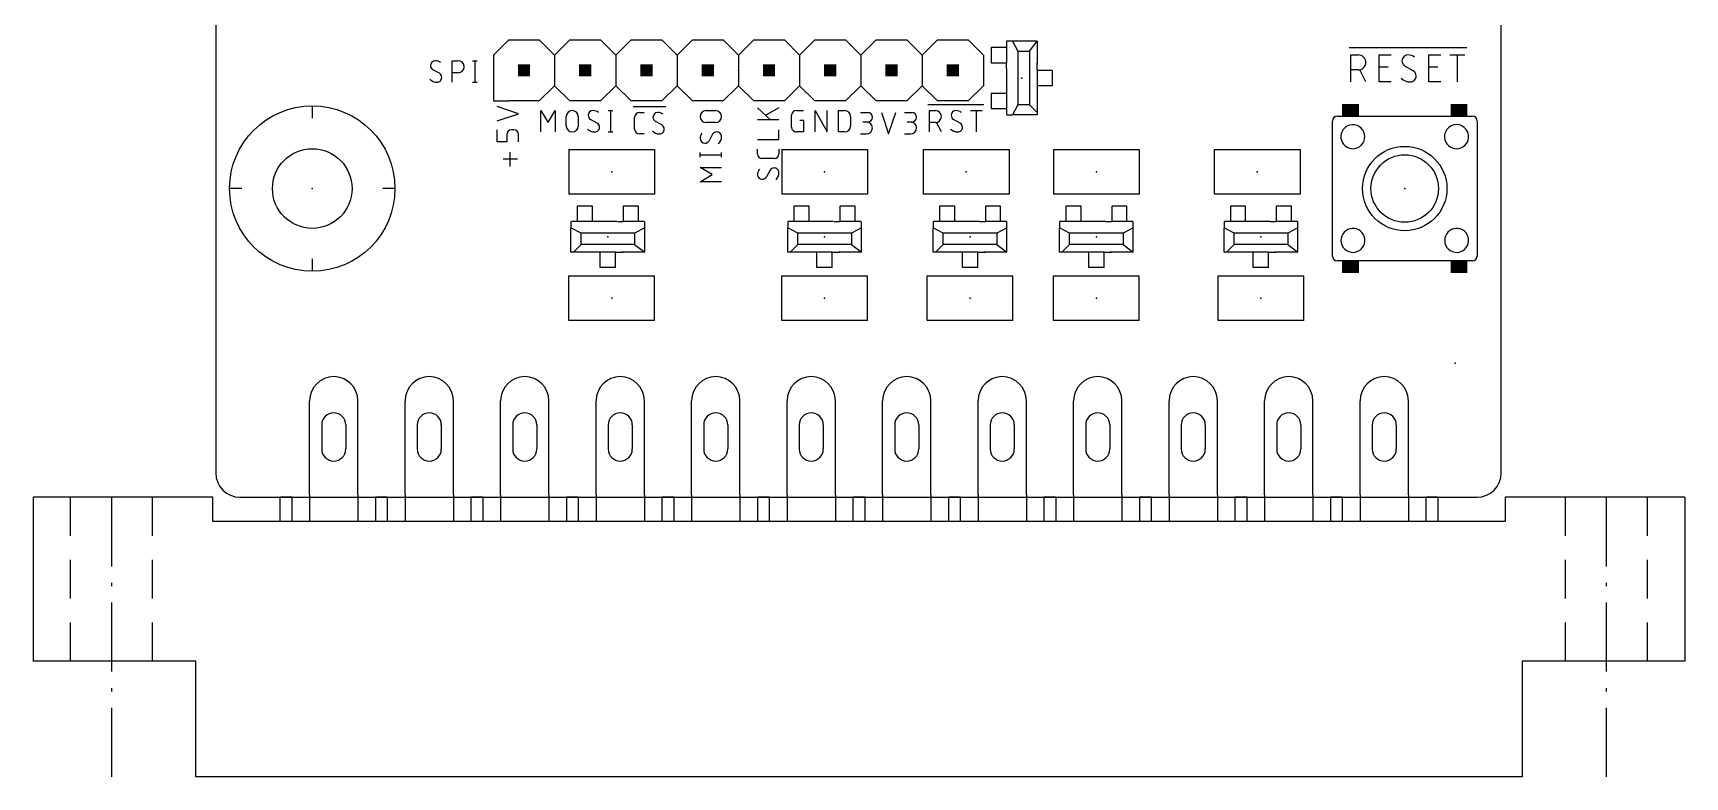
# Model space of a CAD drawing. Extents: x -8.3 to 60.9, y -11.6 to 73.3.
# Drawn here: x -7.6 to 60.9, y -11.6 to 19.2 of the extents above; entities that cross this region are included whole.
import ezdxf

# ---------------------------------------------------------------- set-up
doc = ezdxf.new("R2010")
doc.units = 0
for name, color, linetype in [('20', 30, 'CONTINUOUS'), ('21', 253, 'CONTINUOUS'), ('23', 7, 'CONTINUOUS'), ('51', 253, 'CONTINUOUS')]:
    doc.layers.add(name, color=color, linetype=linetype)

# ---------------------------------------------------------------- blocks, each defined once
blk = doc.blocks.new('RECT')
blk.add_solid([(-0.5, -0.5), (0.5, -0.5), (-0.5, 0.5), (0.5, 0.5)])

msp = doc.modelspace()

# ---------------------------------------------------------------- linework, layer by layer
at = {"layer": '20'}
for p, q in [((0, 58.08), (0, 1)), ((53.3, 1), (53.3, 58.08)), ((1, 0), (52.3, 0))]:
    msp.add_line(p, q, dxfattribs=at)
msp.add_circle((4, 12.8), 1.651, dxfattribs=at)
for centre, start, end in [((1, 1), 180, 270), ((52.3, 1), 270, 0)]:
    msp.add_arc(centre, 1, start, end, dxfattribs=at)
at = {"layer": '21'}
for p, q in [((12.1444, 18.9706), (11.5094, 18.3356)), ((12.1444, 18.9706), (13.4144, 18.9706)), ((13.4144, 18.9706), (14.0494, 18.3356)), ((14.0494, 18.3356), (14.6844, 18.9706)), ((14.6844, 18.9706), (15.9544, 18.9706)), ((15.9544, 18.9706), (16.5894, 18.3356)), ((16.5894, 18.3356), (17.2244, 18.9706)), ((17.2244, 18.9706), (18.4944, 18.9706)), ((18.4944, 18.9706), (19.1294, 18.3356)), ((19.7644, 18.9706), (19.1294, 18.3356)), ((19.7644, 18.9706), (21.0344, 18.9706)), ((21.0344, 18.9706), (21.6694, 18.3356)), ((21.6694, 18.3356), (22.3044, 18.9706)), ((22.3044, 18.9706), (23.5744, 18.9706)), ((23.5744, 18.9706), (24.2094, 18.3356)), ((24.2094, 18.3356), (24.8444, 18.9706)), ((24.8444, 18.9706), (26.1144, 18.9706)), ((26.1144, 18.9706), (26.7494, 18.3356)), ((27.3844, 18.9706), (26.7494, 18.3356)), ((27.3844, 18.9706), (28.6544, 18.9706)), ((28.6544, 18.9706), (29.2894, 18.3356)), ((29.9244, 18.9706), (29.2894, 18.3356)), ((29.9244, 18.9706), (31.1944, 18.9706)), ((31.1944, 18.9706), (31.8294, 18.3356)), ((34.0519, 18.9119), (32.7819, 18.9119)), ((33.0407, 18.9118), (33.2582, 18.4944)), ((33.7344, 18.4944), (34.0519, 18.9119)), ((34.0519, 18.9119), (34.0519, 17.9594)), ((46.99, 18.6436), (51.8689, 18.6436)), ((9.8059, 17.2085), (9.8059, 18.0975)), ((9.8059, 18.0975), (10.0528, 18.0975)), ((10.6377, 18.0975), (10.8353, 18.0975)), ((10.7365, 18.0975), (10.7365, 17.2085)), ((11.5094, 18.3356), (11.5094, 17.0656)), ((14.0494, 18.3356), (14.0494, 17.0656)), ((16.5894, 18.3356), (16.5894, 17.0656)), ((19.1294, 18.3356), (19.1294, 17.0656)), ((21.6694, 18.3356), (21.6694, 17.0656)), ((24.2094, 18.3356), (24.2094, 17.0656)), ((26.7494, 18.3356), (26.7494, 17.0656)), ((29.2894, 18.3356), (29.2894, 17.0656)), ((31.8294, 18.3356), (31.8294, 17.0656)), ((33.2582, 18.4944), (33.2582, 16.2717)), ((33.2582, 18.4944), (33.7344, 18.4944)), ((33.7344, 18.4944), (33.7344, 16.9068)), ((47.0662, 17.2212), (47.0662, 18.3388)), ((47.0662, 18.3388), (47.3766, 18.3388)), ((48.2409, 17.2212), (48.2409, 18.3388)), ((48.2409, 18.3388), (48.7376, 18.3388)), ((48.2409, 17.8421), (48.6135, 17.8421)), ((49.6492, 17.6869), (49.3077, 17.8731)), ((50.2983, 17.2212), (50.2983, 18.3388)), ((50.2983, 18.3388), (50.795, 18.3388)), ((50.2983, 17.8421), (50.6708, 17.8421)), ((51.1718, 18.3388), (51.7927, 18.3388)), ((51.4822, 17.2212), (51.4822, 18.3388)), ((9.2692, 17.5789), (8.9976, 17.7271)), ((10.0528, 17.6036), (9.8059, 17.6036)), ((10.6377, 17.2085), (10.8353, 17.2085)), ((32.7819, 17.7593), (32.7819, 17.0069)), ((47.3766, 17.7179), (47.0662, 17.7179)), ((47.6871, 17.2212), (47.4387, 17.7179)), ((48.7376, 17.2212), (48.2409, 17.2212)), ((50.795, 17.2212), (50.2983, 17.2212)), ((11.5094, 17.0656), (11.5094, 16.4306)), ((14.0494, 17.0656), (13.4144, 16.4306)), ((14.6844, 16.4306), (14.0494, 17.0656)), ((16.5894, 17.0656), (15.9544, 16.4306)), ((17.2244, 16.4306), (16.5894, 17.0656)), ((19.1294, 17.0656), (18.4944, 16.4306)), ((19.1294, 17.0656), (19.7644, 16.4306)), ((21.6694, 17.0656), (21.0344, 16.4306)), ((22.3044, 16.4306), (21.6694, 17.0656)), ((24.2094, 17.0656), (23.5744, 16.4306)), ((24.8444, 16.4306), (24.2094, 17.0656)), ((26.7494, 17.0656), (26.1144, 16.4306)), ((26.7494, 17.0656), (27.3844, 16.4306)), ((29.2894, 17.0656), (28.6544, 16.4306)), ((29.2894, 17.0656), (29.9244, 16.4306)), ((31.8294, 17.0656), (31.1944, 16.4306)), ((33.7344, 16.9068), (33.7345, 16.2718)), ((34.0519, 16.8068), (34.0519, 15.9544)), ((4, 16.229), (4, 15.721)), ((11.5094, 16.4306), (12.1444, 16.4306)), ((12.5571, 15.9021), (11.6681, 16.1984)), ((11.6681, 15.6058), (12.5571, 15.9021)), ((13.4144, 16.4306), (12.1444, 16.4306)), ((13.4779, 15.1448), (13.4779, 16.0338)), ((13.4779, 16.0338), (13.7742, 15.5399)), ((13.7742, 15.5399), (14.0705, 16.0338)), ((14.0705, 16.0338), (14.0705, 15.1448)), ((14.5331, 15.3917), (14.5331, 15.7868)), ((15.9544, 16.4306), (14.6844, 16.4306)), ((15.027, 15.7868), (15.027, 15.3917)), ((16.2662, 16.0338), (16.4638, 16.0338)), ((16.365, 16.0338), (16.365, 15.1448)), ((18.4944, 16.4306), (17.2244, 16.4306)), ((17.3038, 16.2084), (18.6596, 16.2084)), ((17.3673, 15.2629), (17.3673, 15.7568)), ((17.5648, 15.9544), (17.7624, 15.9544)), ((21.0344, 16.4306), (19.7644, 16.4306)), ((20.3288, 16.0322), (20.7239, 16.0322)), ((23.5744, 16.4306), (22.3044, 16.4306)), ((22.4631, 16.1405), (23.0064, 15.6466)), ((23.3521, 16.1405), (22.8088, 15.8442)), ((23.876, 15.3423), (23.876, 15.8362)), ((24.0736, 16.0338), (24.3699, 16.0338)), ((26.1144, 16.4306), (24.8444, 16.4306)), ((24.8514, 15.1448), (24.8514, 16.0338)), ((24.8514, 16.0338), (25.3452, 15.1448)), ((25.3452, 15.1448), (25.3452, 16.0338)), ((25.8267, 15.1448), (25.8267, 16.0338)), ((25.8267, 16.0338), (26.0737, 16.0338)), ((26.3206, 15.7868), (26.3206, 15.3917)), ((26.7335, 15.9544), (27.0298, 15.9544)), ((28.6544, 16.4306), (27.3844, 16.4306)), ((27.5985, 15.9544), (27.8948, 15.0654)), ((27.8948, 15.0654), (28.1912, 15.9544)), ((28.5623, 15.9544), (28.8586, 15.9544)), ((29.5275, 16.2877), (31.8477, 16.2877)), ((29.591, 15.1448), (29.591, 16.0338)), ((29.591, 16.0338), (29.8379, 16.0338)), ((31.1944, 16.4306), (29.9244, 16.4306)), ((31.2903, 16.0338), (31.7842, 16.0338)), ((31.5373, 15.1448), (31.5373, 16.0338)), ((32.7819, 15.8543), (33.02, 15.8543)), ((33.2582, 16.2717), (33.0407, 15.8543)), ((34.052, 15.8543), (33.0407, 15.8543)), ((33.7345, 16.2718), (33.2581, 16.2718)), ((33.7345, 16.2718), (34.0519, 15.9544)), ((34.0519, 15.9544), (34.052, 15.8543)), ((47.85, 15.8), (50.7, 15.8)), ((11.6681, 14.7407), (11.6681, 15.2346)), ((12.3596, 15.2346), (12.2608, 15.2346)), ((15.8121, 15.5152), (15.5405, 15.6633)), ((16.2662, 15.1448), (16.4638, 15.1448)), ((18.4973, 15.4358), (18.2256, 15.584)), ((20.7239, 15.5383), (20.3288, 15.5383)), ((23.3521, 15.6466), (22.4631, 15.6466)), ((23.3521, 14.8391), (23.3521, 15.2342)), ((24.3699, 15.1448), (24.0736, 15.1448)), ((24.2217, 15.6386), (24.3699, 15.6386)), ((24.3699, 15.6386), (24.3699, 15.1448)), ((26.0737, 15.1448), (25.8267, 15.1448)), ((27.0298, 15.5593), (26.8323, 15.5593)), ((28.8586, 15.5593), (28.6611, 15.5593)), ((29.8379, 15.5399), (29.591, 15.5399)), ((30.0849, 15.1448), (29.8873, 15.5399)), ((30.8625, 15.5152), (30.5908, 15.6633)), ((46.3, 10.05), (46.3, 15.55)), ((52.3, 15.2), (52.3, 10.05)), ((12.0632, 14.7407), (11.6681, 14.7407)), ((12.0632, 15.0371), (12.0632, 14.7407)), ((12.5571, 14.7407), (12.5571, 15.0371)), ((14.637, 14.4209), (18.193, 14.4209)), ((14.637, 14.4209), (14.637, 12.5667)), ((17.7624, 15.0654), (17.5648, 15.0654)), ((18.193, 14.4209), (18.193, 12.5667)), ((20.6005, 15.0495), (20.4523, 14.7779)), ((22.4631, 14.8391), (23.3521, 14.8391)), ((22.4631, 14.2384), (22.4631, 14.436)), ((23.3521, 14.436), (23.3521, 14.2384)), ((23.4633, 14.4209), (27.0192, 14.4209)), ((23.4633, 14.4209), (23.4633, 12.5667)), ((26.7335, 15.0654), (26.9804, 15.0654)), ((27.0192, 14.4209), (27.0192, 12.5667)), ((28.5623, 15.0654), (28.8092, 15.0654)), ((29.337, 14.4209), (32.893, 14.4209)), ((29.337, 14.4209), (29.337, 12.5667)), ((32.893, 14.4209), (32.893, 12.5667)), ((34.7345, 14.4209), (38.2905, 14.4209)), ((34.7345, 14.4209), (34.7345, 12.5667)), ((38.2905, 14.4209), (38.2905, 12.5667)), ((41.402, 14.4209), (44.958, 14.4209)), ((41.402, 14.4209), (41.402, 12.5667)), ((44.958, 14.4209), (44.958, 12.5667)), ((12.5077, 14.0123), (11.9151, 14.0123)), ((12.2114, 13.716), (12.2114, 14.3087)), ((20.0819, 14.1015), (20.0819, 14.2991)), ((20.0819, 14.2003), (20.9709, 14.2003)), ((20.9709, 14.1015), (20.9709, 14.2991)), ((23.1546, 14.0409), (22.6607, 14.0409)), ((20.5758, 13.3773), (20.0819, 13.6737)), ((20.0819, 13.6737), (20.9709, 13.6737)), ((20.0819, 13.081), (20.5758, 13.3773)), ((20.9709, 13.081), (20.0819, 13.081)), ((22.9817, 13.5555), (22.8335, 13.2838)), ((1.079, 12.8), (0.571, 12.8)), ((7.429, 12.8), (6.921, 12.8)), ((18.193, 12.5667), (14.637, 12.5667)), ((27.0192, 12.5667), (23.4633, 12.5667)), ((32.893, 12.5667), (29.337, 12.5667)), ((38.2905, 12.5667), (34.7345, 12.5667)), ((44.958, 12.5667), (41.402, 12.5667)), ((14.7275, 11.43), (14.7275, 11.1919)), ((15.1448, 10.9537), (14.7275, 11.1712)), ((14.7275, 10.1599), (14.7275, 11.1712)), ((16.6325, 11.43), (15.8801, 11.43)), ((17.785, 11.1712), (17.3676, 10.9537)), ((17.7851, 10.16), (17.7851, 11.43)), ((23.7125, 11.43), (23.7125, 11.1919)), ((24.1299, 10.9537), (23.7125, 11.1712)), ((23.7125, 10.1599), (23.7125, 11.1712)), ((25.6175, 11.43), (24.8651, 11.43)), ((26.77, 11.1712), (26.3526, 10.9537)), ((26.7701, 10.16), (26.7701, 11.43)), ((29.745, 11.43), (29.745, 11.1919)), ((30.1623, 10.9537), (29.745, 11.1712)), ((29.745, 10.1599), (29.745, 11.1712)), ((31.65, 11.43), (30.8976, 11.43)), ((32.8025, 11.1712), (32.385, 10.9537)), ((32.8026, 10.16), (32.8026, 11.43)), ((34.9837, 11.43), (34.9837, 11.1919)), ((35.4011, 10.9537), (34.9837, 11.1712)), ((34.9837, 10.1599), (34.9837, 11.1712)), ((36.8887, 11.43), (36.1363, 11.43)), ((38.0412, 11.1712), (37.6238, 10.9537)), ((38.0413, 10.16), (38.0413, 11.43)), ((41.81, 11.43), (41.81, 11.1919)), ((42.2274, 10.9537), (41.81, 11.1712)), ((41.81, 10.1599), (41.81, 11.1712)), ((43.715, 11.43), (42.9626, 11.43)), ((44.8675, 11.1712), (44.4501, 10.9537)), ((44.8676, 10.16), (44.8676, 11.43)), ((15.145, 10.4774), (14.8276, 10.16)), ((17.3676, 10.9537), (15.1448, 10.9537)), ((15.145, 10.4774), (15.145, 10.9538)), ((15.78, 10.4775), (15.145, 10.4774)), ((17.3676, 10.4775), (15.78, 10.4775)), ((17.3676, 10.9537), (17.3676, 10.4775)), ((17.3676, 10.4775), (17.7851, 10.16)), ((24.13, 10.4774), (23.8126, 10.16)), ((26.3526, 10.9537), (24.1299, 10.9537)), ((24.13, 10.4774), (24.13, 10.9538)), ((24.765, 10.4775), (24.13, 10.4774)), ((26.3526, 10.4775), (24.765, 10.4775)), ((26.3526, 10.9537), (26.3526, 10.4775)), ((26.3526, 10.4775), (26.7701, 10.16)), ((30.1624, 10.4774), (29.8451, 10.16)), ((32.385, 10.9537), (30.1623, 10.9537)), ((30.1624, 10.4774), (30.1624, 10.9538)), ((30.7975, 10.4775), (30.1624, 10.4774)), ((32.385, 10.4775), (30.7975, 10.4775)), ((32.385, 10.9537), (32.385, 10.4775)), ((32.385, 10.4775), (32.8026, 10.16)), ((35.4012, 10.4774), (35.0838, 10.16)), ((37.6238, 10.9537), (35.4011, 10.9537)), ((35.4012, 10.4774), (35.4012, 10.9538)), ((36.0362, 10.4775), (35.4012, 10.4774)), ((37.6238, 10.4775), (36.0362, 10.4775)), ((37.6238, 10.9537), (37.6238, 10.4775)), ((37.6238, 10.4775), (38.0413, 10.16)), ((42.2275, 10.4774), (41.9101, 10.16)), ((44.4501, 10.9537), (42.2274, 10.9537)), ((42.2275, 10.4774), (42.2275, 10.9538)), ((42.8625, 10.4775), (42.2275, 10.4774)), ((44.4501, 10.4775), (42.8625, 10.4775)), ((44.4501, 10.9537), (44.4501, 10.4775)), ((44.4501, 10.4775), (44.8676, 10.16)), ((4, 9.879), (4, 9.371)), ((14.8276, 10.16), (14.7275, 10.1599)), ((15.68, 10.16), (14.8276, 10.16)), ((17.7851, 10.16), (16.8326, 10.16)), ((23.8126, 10.16), (23.7125, 10.1599)), ((24.665, 10.16), (23.8126, 10.16)), ((26.7701, 10.16), (25.8176, 10.16)), ((29.8451, 10.16), (29.745, 10.1599)), ((30.6974, 10.16), (29.8451, 10.16)), ((32.8026, 10.16), (31.8501, 10.16)), ((35.0838, 10.16), (34.9837, 10.1599)), ((35.9362, 10.16), (35.0838, 10.16)), ((38.0413, 10.16), (37.0888, 10.16)), ((41.9101, 10.16), (41.81, 10.1599)), ((42.7625, 10.16), (41.9101, 10.16)), ((44.8676, 10.16), (43.9151, 10.16)), ((50.75, 9.8), (47.85, 9.8)), ((14.637, 9.1821), (18.193, 9.1821)), ((14.637, 7.3279), (14.637, 9.1821)), ((18.193, 7.3279), (18.193, 9.1821)), ((23.4633, 9.1821), (27.0192, 9.1821)), ((23.4633, 7.3279), (23.4633, 9.1821)), ((27.0192, 7.3279), (27.0192, 9.1821)), ((29.4958, 9.1821), (33.0517, 9.1821)), ((29.4958, 7.3279), (29.4958, 9.1821)), ((33.0517, 7.3279), (33.0517, 9.1821)), ((34.7345, 9.1821), (38.2905, 9.1821)), ((34.7345, 7.3279), (34.7345, 9.1821)), ((38.2905, 7.3279), (38.2905, 9.1821)), ((41.5607, 9.1821), (45.1168, 9.1821)), ((41.5607, 7.3279), (41.5607, 9.1821)), ((45.1168, 7.3279), (45.1168, 9.1821)), ((18.193, 7.3279), (14.637, 7.3279)), ((27.0192, 7.3279), (23.4633, 7.3279)), ((33.0517, 7.3279), (29.4958, 7.3279)), ((38.2905, 7.3279), (34.7345, 7.3279)), ((45.1168, 7.3279), (41.5607, 7.3279)), ((-7.58, 0), (-7.58, -6.8)), ((-6.03, 0), (-7.58, 0)), ((-4.33, 0), (-6.03, 0)), ((-6.03, -1.6), (-6.03, 0)), ((-2.63, 0), (-4.33, 0)), ((-4.33, 0), (-4.33, -2.8667)), ((-0.13, 0), (-2.63, 0)), ((-2.63, -1.6), (-2.63, 0)), ((-0.13, -1), (-0.13, 0)), ((3.16, 0), (2.66, 0)), ((2.66, 0), (2.66, -1)), ((3.16, -1), (3.16, 0)), ((3.89, 0.1), (3.89, -1)), ((5.89, 0.1), (5.89, -1)), ((7.12, 0), (6.62, 0)), ((6.62, 0), (6.62, -1)), ((7.12, -1), (7.12, 0)), ((7.85, 0.1), (7.85, -1)), ((9.85, 0.1), (9.85, -1)), ((11.08, 0), (10.58, 0)), ((10.58, 0), (10.58, -1)), ((11.08, -1), (11.08, 0)), ((11.81, 0.1), (11.81, -1)), ((13.81, 0.1), (13.81, -1)), ((15.04, 0), (14.54, 0)), ((14.54, 0), (14.54, -1)), ((15.04, -1), (15.04, 0)), ((15.77, 0.1), (15.77, -1)), ((17.77, 0.1), (17.77, -1)), ((19, 0), (18.5, 0)), ((18.5, 0), (18.5, -1)), ((19, -1), (19, 0)), ((19.73, 0.1), (19.73, -1)), ((21.73, 0.1), (21.73, -1)), ((22.96, 0), (22.46, 0)), ((22.46, 0), (22.46, -1)), ((22.96, -1), (22.96, 0)), ((23.69, 0.1), (23.69, -1)), ((25.69, 0.1), (25.69, -1)), ((26.92, 0), (26.42, 0)), ((26.42, 0), (26.42, -1)), ((26.92, -1), (26.92, 0)), ((27.65, 0.1), (27.65, -1)), ((29.65, 0.1), (29.65, -1)), ((30.88, 0), (30.38, 0)), ((30.38, 0), (30.38, -1)), ((30.88, -1), (30.88, 0)), ((31.61, 0.1), (31.61, -1)), ((33.61, 0.1), (33.61, -1)), ((34.84, 0), (34.34, 0)), ((34.34, 0), (34.34, -1)), ((34.84, -1), (34.84, 0)), ((35.57, 0.1), (35.57, -1)), ((37.57, 0.1), (37.57, -1)), ((38.8, 0), (38.3, 0)), ((38.3, 0), (38.3, -1)), ((38.8, -1), (38.8, 0)), ((39.53, 0.1), (39.53, -1)), ((41.53, 0.1), (41.53, -1)), ((42.76, 0), (42.26, 0)), ((42.26, 0), (42.26, -1)), ((42.76, -1), (42.76, 0)), ((43.49, 0.1), (43.49, -1)), ((45.49, 0.1), (45.49, -1)), ((46.72, 0), (46.22, 0)), ((46.22, 0), (46.22, -1)), ((46.72, -1), (46.72, 0)), ((47.45, 0.1), (47.45, -1)), ((49.45, 0.1), (49.45, -1)), ((50.68, 0), (50.18, 0)), ((50.18, 0), (50.18, -1)), ((50.68, -1), (50.68, 0)), ((55.97, 0), (53.47, 0)), ((53.47, 0), (53.47, -1)), ((57.67, 0), (55.97, 0)), ((55.97, -1.6), (55.97, 0)), ((59.37, 0), (57.67, 0)), ((57.67, -2.8667), (57.67, 0)), ((60.92, 0), (59.37, 0)), ((59.37, -1.6), (59.37, 0)), ((60.92, 0), (60.92, -6.8)), ((53.47, -1), (-0.13, -1)), ((-6.03, -4.2), (-6.03, -2.6)), ((-2.63, -4.2), (-2.63, -2.6)), ((55.97, -4.2), (55.97, -2.6)), ((59.37, -4.2), (59.37, -2.6)), ((-4.33, -3.548), (-4.33, -3.6853)), ((57.67, -3.6853), (57.67, -3.548)), ((-4.33, -4.3667), (-4.33, -7.2333)), ((57.67, -7.2333), (57.67, -4.3667)), ((-6.03, -6.8), (-6.03, -5.2)), ((-2.63, -6.8), (-2.63, -5.2)), ((55.97, -6.8), (55.97, -5.2)), ((59.37, -6.8), (59.37, -5.2)), ((-6.03, -6.8), (-7.58, -6.8)), ((-2.63, -6.8), (-6.03, -6.8)), ((-0.83, -6.8), (-2.63, -6.8)), ((-0.83, -11.6), (-0.83, -6.8)), ((55.97, -6.8), (54.17, -6.8)), ((54.17, -6.8), (54.17, -11.6)), ((59.37, -6.8), (55.97, -6.8)), ((60.92, -6.8), (59.37, -6.8)), ((-4.33, -7.9147), (-4.33, -8.052)), ((57.67, -8.052), (57.67, -7.9147)), ((-4.33, -8.7333), (-4.33, -11.6)), ((57.67, -11.6), (57.67, -8.7333)), ((54.17, -11.6), (-0.83, -11.6))]:
    msp.add_line(p, q, dxfattribs=at)
for centre, radius in [((4, 12.8), 3.429), ((49.3, 12.8), 1.75), ((49.3, 12.8), 1.4)]:
    msp.add_circle(centre, radius, dxfattribs=at)
for centre, radius, start, end in [((9.0964, 17.8999), 0.1976, 90, 180), ((9.0995, 17.8999), 0.2006, 179.9999, 239.4896), ((9.0964, 17.7271), 0.3704, 53.1298, 89.9999), ((10.0528, 17.8506), 0.2469, 270, 90), ((47.3766, 18.0284), 0.3104, 270, 90), ((49.4319, 18.0904), 0.2484, 90, 180), ((49.4358, 18.0904), 0.2522, 179.9999, 239.4897), ((49.4319, 17.8731), 0.4657, 53.1298, 89.9999), ((9.1705, 17.6258), 0.4173, 224.761, 269.9991), ((9.1705, 17.4061), 0.1976, 269.9991, 360), ((9.1674, 17.4061), 0.2006, 0.0003, 59.4892), ((49.525, 17.7459), 0.5247, 224.7608, 269.9993), ((49.525, 17.4696), 0.2484, 269.9993, 0), ((49.5211, 17.4696), 0.2522, 0.0002, 59.4893), ((14.78, 15.7868), 0.2469, 0, 180), ((15.6393, 15.8362), 0.1976, 90, 180), ((15.6424, 15.8362), 0.2006, 179.9999, 239.4896), ((15.6393, 15.6633), 0.3704, 53.1298, 89.9999), ((17.5648, 15.7568), 0.1976, 90.0009, 180), ((18.3244, 15.7568), 0.1976, 90, 180), ((18.3275, 15.7568), 0.2006, 179.9999, 239.4896), ((18.3244, 15.584), 0.3704, 53.1298, 89.9999), ((20.3288, 15.7852), 0.2469, 90, 270), ((20.7239, 15.7852), 0.2469, 270, 90), ((24.0736, 15.8362), 0.1976, 90.0009, 180), ((26.0737, 15.7868), 0.2469, 0, 90), ((27.0298, 15.7568), 0.1976, 270, 90), ((28.8586, 15.7568), 0.1976, 270, 90), ((29.8379, 15.7868), 0.2469, 270, 90), ((30.6896, 15.8362), 0.1976, 90, 180), ((30.6927, 15.8362), 0.2006, 179.9999, 239.4896), ((30.6896, 15.6633), 0.3704, 53.1298, 89.9999), ((12.2608, 15.0371), 0.1976, 90, 180), ((12.3596, 15.0371), 0.1976, 0, 89.9982), ((14.78, 15.3917), 0.2469, 180, 0), ((15.7134, 15.5621), 0.4173, 224.761, 269.9991), ((15.7134, 15.3423), 0.1976, 269.9991, 360), ((15.7103, 15.3423), 0.2006, 0.0003, 59.4892), ((17.5648, 15.2629), 0.1976, 180, 270), ((18.3985, 15.4827), 0.4173, 224.761, 269.9991), ((18.3985, 15.2629), 0.1976, 269.9991, 360), ((18.3954, 15.2629), 0.2006, 0.0003, 59.4892), ((20.4523, 14.8766), 0.3704, 143.1296, 180), ((20.7733, 14.9476), 0.2006, 90.0003, 149.4892), ((20.7733, 14.9507), 0.1976, 359.9991, 90), ((24.0736, 15.3423), 0.1976, 180, 270), ((26.0737, 15.3917), 0.2469, 270, 0), ((26.9804, 15.3123), 0.2469, 270, 90), ((28.8092, 15.3123), 0.2469, 270, 90), ((30.7637, 15.5621), 0.4173, 224.761, 269.9991), ((30.7637, 15.3423), 0.1976, 269.9991, 360), ((30.7606, 15.3423), 0.2006, 0.0003, 59.4892), ((47.1467, 14.9498), 0.4975, 142.8791, 44.749), ((51.45, 14.95), 0.5, 143.1301, 36.8699), ((20.2794, 14.8766), 0.1976, 180, 270), ((20.2794, 14.8797), 0.2006, 269.9999, 329.4896), ((20.5535, 14.9507), 0.4173, 314.7611, 359.999), ((22.6607, 14.2384), 0.1976, 180.0009, 270), ((23.1546, 14.2384), 0.1976, 270.0009, 0), ((22.8335, 13.3826), 0.3704, 143.1296, 180), ((22.6607, 13.3826), 0.1976, 180, 270), ((22.6607, 13.3857), 0.2006, 269.9999, 329.4896), ((23.1546, 13.4536), 0.2006, 90.0003, 149.4892), ((23.1546, 13.4567), 0.1976, 359.9991, 90), ((22.9348, 13.4567), 0.4173, 314.7611, 359.999), ((47.1533, 10.6502), 0.4975, 322.8791, 224.749), ((51.4533, 10.6502), 0.4975, 322.8791, 224.749)]:
    msp.add_arc(centre, radius, start, end, dxfattribs=at)
at = {"layer": '23'}
for p in [(21.6694, 17.7006), (33.4169, 17.3831), (16.415, 13.4938), (25.2413, 13.4938), (31.115, 13.4938), (36.5125, 13.4938), (43.18, 13.4938), (4, 12.8), (49.3, 12.8), (16.2563, 10.795), (25.2413, 10.795), (31.2738, 10.795), (36.5125, 10.795), (43.3388, 10.795), (16.415, 8.255), (25.2413, 8.255), (31.2738, 8.255), (36.5125, 8.255), (43.3388, 8.255), (51.3875, 5.5563), (26.67, 0)]:
    msp.add_point(p, dxfattribs=at)
at = {"layer": '51'}
for p, q in [((32.7819, 18.6531), (32.1469, 18.6531)), ((32.1469, 18.6531), (32.1469, 18.0181)), ((32.7819, 18.8912), (32.7819, 18.6531)), ((32.7819, 18.6531), (32.7819, 18.0181)), ((32.1469, 18.0181), (32.7819, 18.0181)), ((32.7819, 17.78), (32.7819, 18.0181)), ((34.0519, 17.7006), (34.0519, 18.0181)), ((34.6869, 17.7006), (34.0519, 17.7006)), ((34.0519, 17.7006), (34.0519, 17.0656)), ((34.6869, 17.7006), (34.6869, 17.0656)), ((32.7819, 16.7481), (32.1469, 16.7481)), ((32.1469, 16.7481), (32.1469, 16.1131)), ((32.7819, 17.0656), (32.7819, 16.7481)), ((32.7819, 16.7481), (32.7819, 16.1131)), ((34.6869, 17.0656), (34.0519, 17.0656)), ((34.0519, 17.0656), (34.0519, 16.7481)), ((32.1469, 16.1131), (32.7819, 16.1131)), ((32.7819, 16.1131), (32.7819, 15.875)), ((46.5, 15.8), (47.85, 15.8)), ((50.7, 15.8), (52.1, 15.8)), ((46.3, 15.55), (46.3, 15.6)), ((52.3, 15.6), (52.3, 15.2)), ((15.6213, 12.065), (14.9863, 12.065)), ((14.9863, 12.065), (14.9863, 11.43)), ((15.6213, 11.43), (15.6213, 12.065)), ((17.5263, 12.065), (16.8912, 12.065)), ((16.8912, 12.065), (16.8912, 11.43)), ((17.5263, 11.43), (17.5263, 12.065)), ((24.6063, 12.065), (23.9713, 12.065)), ((23.9713, 12.065), (23.9713, 11.43)), ((24.6063, 11.43), (24.6063, 12.065)), ((26.5113, 12.065), (25.8763, 12.065)), ((25.8763, 12.065), (25.8763, 11.43)), ((26.5113, 11.43), (26.5113, 12.065)), ((30.6388, 12.065), (30.0038, 12.065)), ((30.0038, 12.065), (30.0038, 11.43)), ((30.6388, 11.43), (30.6388, 12.065)), ((32.5438, 12.065), (31.9088, 12.065)), ((31.9088, 12.065), (31.9088, 11.43)), ((32.5438, 11.43), (32.5438, 12.065)), ((35.8775, 12.065), (35.2425, 12.065)), ((35.2425, 12.065), (35.2425, 11.43)), ((35.8775, 11.43), (35.8775, 12.065)), ((37.7825, 12.065), (37.1475, 12.065)), ((37.1475, 12.065), (37.1475, 11.43)), ((37.7825, 11.43), (37.7825, 12.065)), ((42.7037, 12.065), (42.0688, 12.065)), ((42.0688, 12.065), (42.0688, 11.43)), ((42.7037, 11.43), (42.7037, 12.065)), ((44.6088, 12.065), (43.9738, 12.065)), ((43.9738, 12.065), (43.9738, 11.43)), ((44.6088, 11.43), (44.6088, 12.065)), ((14.9863, 11.43), (14.7481, 11.43)), ((15.6213, 11.43), (14.9863, 11.43)), ((15.9388, 11.43), (15.6213, 11.43)), ((16.6531, 11.43), (16.8912, 11.43)), ((17.5263, 11.43), (16.8912, 11.43)), ((17.7644, 11.43), (17.5263, 11.43)), ((23.9713, 11.43), (23.7331, 11.43)), ((24.6063, 11.43), (23.9713, 11.43)), ((24.9238, 11.43), (24.6063, 11.43)), ((25.6381, 11.43), (25.8763, 11.43)), ((26.5113, 11.43), (25.8763, 11.43)), ((26.7494, 11.43), (26.5113, 11.43)), ((30.0038, 11.43), (29.7656, 11.43)), ((30.6388, 11.43), (30.0038, 11.43)), ((30.9563, 11.43), (30.6388, 11.43)), ((31.6706, 11.43), (31.9088, 11.43)), ((32.5438, 11.43), (31.9088, 11.43)), ((32.7819, 11.43), (32.5438, 11.43)), ((35.2425, 11.43), (35.0044, 11.43)), ((35.8775, 11.43), (35.2425, 11.43)), ((36.195, 11.43), (35.8775, 11.43)), ((36.9094, 11.43), (37.1475, 11.43)), ((37.7825, 11.43), (37.1475, 11.43)), ((38.0206, 11.43), (37.7825, 11.43)), ((42.0688, 11.43), (41.8306, 11.43)), ((42.7037, 11.43), (42.0688, 11.43)), ((43.0213, 11.43), (42.7037, 11.43)), ((43.7356, 11.43), (43.9738, 11.43)), ((44.6088, 11.43), (43.9738, 11.43)), ((44.8469, 11.43), (44.6088, 11.43)), ((15.9388, 10.16), (15.6213, 10.16)), ((15.9388, 9.525), (15.9388, 10.16)), ((16.5738, 10.16), (15.9388, 10.16)), ((16.5738, 9.525), (16.5738, 10.16)), ((16.5738, 10.16), (16.8912, 10.16)), ((24.9238, 10.16), (24.6063, 10.16)), ((24.9238, 9.525), (24.9238, 10.16)), ((25.5587, 10.16), (24.9238, 10.16)), ((25.5587, 9.525), (25.5587, 10.16)), ((25.5587, 10.16), (25.8763, 10.16)), ((30.9563, 10.16), (30.6388, 10.16)), ((30.9563, 9.525), (30.9563, 10.16)), ((31.5913, 10.16), (30.9563, 10.16)), ((31.5913, 9.525), (31.5913, 10.16)), ((31.5913, 10.16), (31.9088, 10.16)), ((36.195, 10.16), (35.8775, 10.16)), ((36.195, 9.525), (36.195, 10.16)), ((36.83, 10.16), (36.195, 10.16)), ((36.83, 9.525), (36.83, 10.16)), ((36.83, 10.16), (37.1475, 10.16)), ((43.0213, 10.16), (42.7037, 10.16)), ((43.0213, 9.525), (43.0213, 10.16)), ((43.6563, 10.16), (43.0213, 10.16)), ((43.6563, 9.525), (43.6563, 10.16)), ((43.6563, 10.16), (43.9738, 10.16)), ((46.3, 10), (46.3, 10.05)), ((47.85, 9.8), (46.5, 9.8)), ((52.1, 9.8), (50.75, 9.8)), ((52.3, 10.05), (52.3, 10)), ((16.5738, 9.525), (15.9388, 9.525)), ((25.5587, 9.525), (24.9238, 9.525)), ((31.5913, 9.525), (30.9563, 9.525)), ((36.83, 9.525), (36.195, 9.525)), ((43.6563, 9.525), (43.0213, 9.525)), ((3.89, 0.1), (3.89, 4)), ((5.89, 0.1), (5.89, 4)), ((7.85, 0.1), (7.85, 4)), ((9.85, 0.1), (9.85, 4)), ((11.81, 0.1), (11.81, 4)), ((13.81, 0.1), (13.81, 4)), ((15.77, 0.1), (15.77, 4)), ((17.77, 0.1), (17.77, 4)), ((19.73, 0.1), (19.73, 4)), ((21.73, 0.1), (21.73, 4)), ((23.69, 0.1), (23.69, 4)), ((25.69, 0.1), (25.69, 4)), ((27.65, 0.1), (27.65, 4)), ((29.65, 0.1), (29.65, 4)), ((31.61, 0.1), (31.61, 4)), ((33.61, 0.1), (33.61, 4)), ((35.57, 0.1), (35.57, 4)), ((37.57, 0.1), (37.57, 4)), ((39.53, 0.1), (39.53, 4)), ((41.53, 0.1), (41.53, 4)), ((43.49, 0.1), (43.49, 4)), ((45.49, 0.1), (45.49, 4)), ((47.45, 0.1), (47.45, 4)), ((49.45, 0.1), (49.45, 4)), ((4.39, 3), (4.39, 2)), ((5.39, 3), (5.39, 2)), ((8.35, 3), (8.35, 2)), ((9.35, 3), (9.35, 2)), ((12.31, 3), (12.31, 2)), ((13.31, 3), (13.31, 2)), ((16.27, 3), (16.27, 2)), ((17.27, 3), (17.27, 2)), ((20.23, 3), (20.23, 2)), ((21.23, 3), (21.23, 2)), ((24.19, 3), (24.19, 2)), ((25.19, 3), (25.19, 2)), ((28.15, 3), (28.15, 2)), ((29.15, 3), (29.15, 2)), ((32.11, 3), (32.11, 2)), ((33.11, 3), (33.11, 2)), ((36.07, 3), (36.07, 2)), ((37.07, 3), (37.07, 2)), ((40.03, 3), (40.03, 2)), ((41.03, 3), (41.03, 2)), ((43.99, 3), (43.99, 2)), ((44.99, 3), (44.99, 2)), ((47.95, 3), (47.95, 2)), ((48.95, 3), (48.95, 2))]:
    msp.add_line(p, q, dxfattribs=at)
for centre, radius, start, end in [((46.5, 15.6), 0.2, 90, 180), ((52.1, 15.6), 0.2, 0, 90), ((47.1467, 14.9498), 0.4975, 44.749, 142.8791), ((51.45, 14.95), 0.5, 36.8699, 143.1301), ((47.1533, 10.6502), 0.4975, 224.749, 322.8791), ((51.4533, 10.6502), 0.4975, 224.749, 322.8791), ((46.5, 10), 0.2, 180, 270), ((52.1, 10), 0.2, 270, 0), ((4.89, 4), 1, 0, 180), ((8.85, 4), 1, 0, 180), ((12.81, 4), 1, 0, 180), ((16.77, 4), 1, 0, 180), ((20.73, 4), 1, 0, 180), ((24.69, 4), 1, 0, 180), ((28.65, 4), 1, 0, 180), ((32.61, 4), 1, 0, 180), ((36.57, 4), 1, 0, 180), ((40.53, 4), 1, 0, 180), ((44.49, 4), 1, 0, 180), ((48.45, 4), 1, 0, 180), ((4.89, 3), 0.5, 0, 180), ((8.85, 3), 0.5, 0, 180), ((12.81, 3), 0.5, 0, 180), ((16.77, 3), 0.5, 0, 180), ((20.73, 3), 0.5, 0, 180), ((24.69, 3), 0.5, 0, 180), ((28.65, 3), 0.5, 0, 180), ((32.61, 3), 0.5, 0, 180), ((36.57, 3), 0.5, 0, 180), ((40.53, 3), 0.5, 0, 180), ((44.49, 3), 0.5, 0, 180), ((48.45, 3), 0.5, 0, 180), ((4.89, 2), 0.5, 180, 0), ((8.85, 2), 0.5, 180, 0), ((12.81, 2), 0.5, 180, 0), ((16.77, 2), 0.5, 180, 0), ((20.73, 2), 0.5, 180, 0), ((24.69, 2), 0.5, 180, 0), ((28.65, 2), 0.5, 180, 0), ((32.61, 2), 0.5, 180, 0), ((36.57, 2), 0.5, 180, 0), ((40.53, 2), 0.5, 180, 0), ((44.49, 2), 0.5, 180, 0), ((48.45, 2), 0.5, 180, 0)]:
    msp.add_arc(centre, radius, start, end, dxfattribs=at)

# ---------------------------------------------------------------- block references
at = {"layer": '51', "xscale": 0.508, "yscale": 0.508}
for p in [(12.7794, 17.7006), (15.3194, 17.7006), (17.8594, 17.7006), (20.3994, 17.7006), (22.9394, 17.7006), (25.4794, 17.7006), (28.0194, 17.7006), (30.5594, 17.7006)]:
    msp.add_blockref('RECT', p, dxfattribs=at)
at = {"layer": '51', "xscale": 0.5, "yscale": 0.7, "rotation": 90}
for p in [(47.05, 16.05), (51.55, 16.05), (47.05, 9.55), (51.55, 9.55)]:
    msp.add_blockref('RECT', p, dxfattribs=at)

doc.saveas('drawing.dxf')
